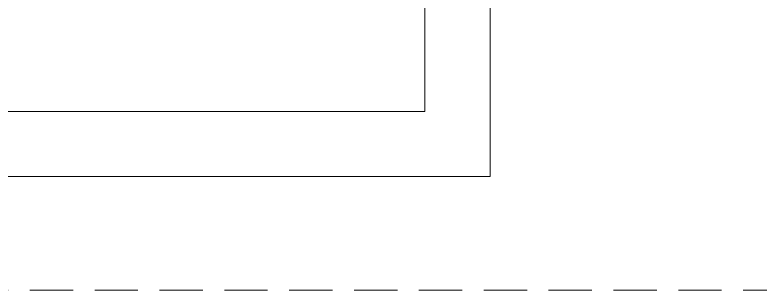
# Model space of a CAD drawing. Extents: x -234346 to 58427, y -132654 to -82394.
# Drawn here: x -38448 to -35821, y -117093 to -116122 of the extents above; entities that cross this region are included whole.
import ezdxf

# ---------------------------------------------------------------- set-up
doc = ezdxf.new("R2010")
doc.units = 0
doc.header["$LTSCALE"] = 8
doc.linetypes.add('HIDDEN', pattern=[9.525, 6.35, -3.175])
doc.layers.add('72_EGR_EQP_TAG', color=9, linetype='Continuous', lineweight=5)
doc.layers.add('Proj', color=9, linetype='Continuous', lineweight=5)

# ---------------------------------------------------------------- blocks, each defined once
blk = doc.blocks.new('1stF')
at = {"layer": 'Proj', "color": 9}
for p, q in [((-37002.1, -116462.6, 0.1), (-37002.1, -116092.6, 0.1)), ((-36772.1, -116692.6, 0.1), (-36772.1, -116092.6, 0.1)), ((-51942.6, -116462.6, 0.1), (-37002.1, -116462.6, 0.1)), ((-52172.6, -116692.6, 0.1), (-36772.1, -116692.6, 0.1))]:
    blk.add_line(p, q, dxfattribs=at)
at = {"layer": 'Proj', "color": 9, "linetype": 'HIDDEN', "ltscale": 3, "elevation": 0.1}
blk.add_lwpolyline([(-23322.3, -93192.6), (-74742.3, -93192.6), (-74742.3, -117092.6), (-23322.3, -117092.6)], dxfattribs=at)

msp = doc.modelspace()

# ---------------------------------------------------------------- block references
at = {"layer": '72_EGR_EQP_TAG'}
msp.add_blockref('1stF', (0, 0), dxfattribs=at)

doc.saveas('drawing.dxf')
